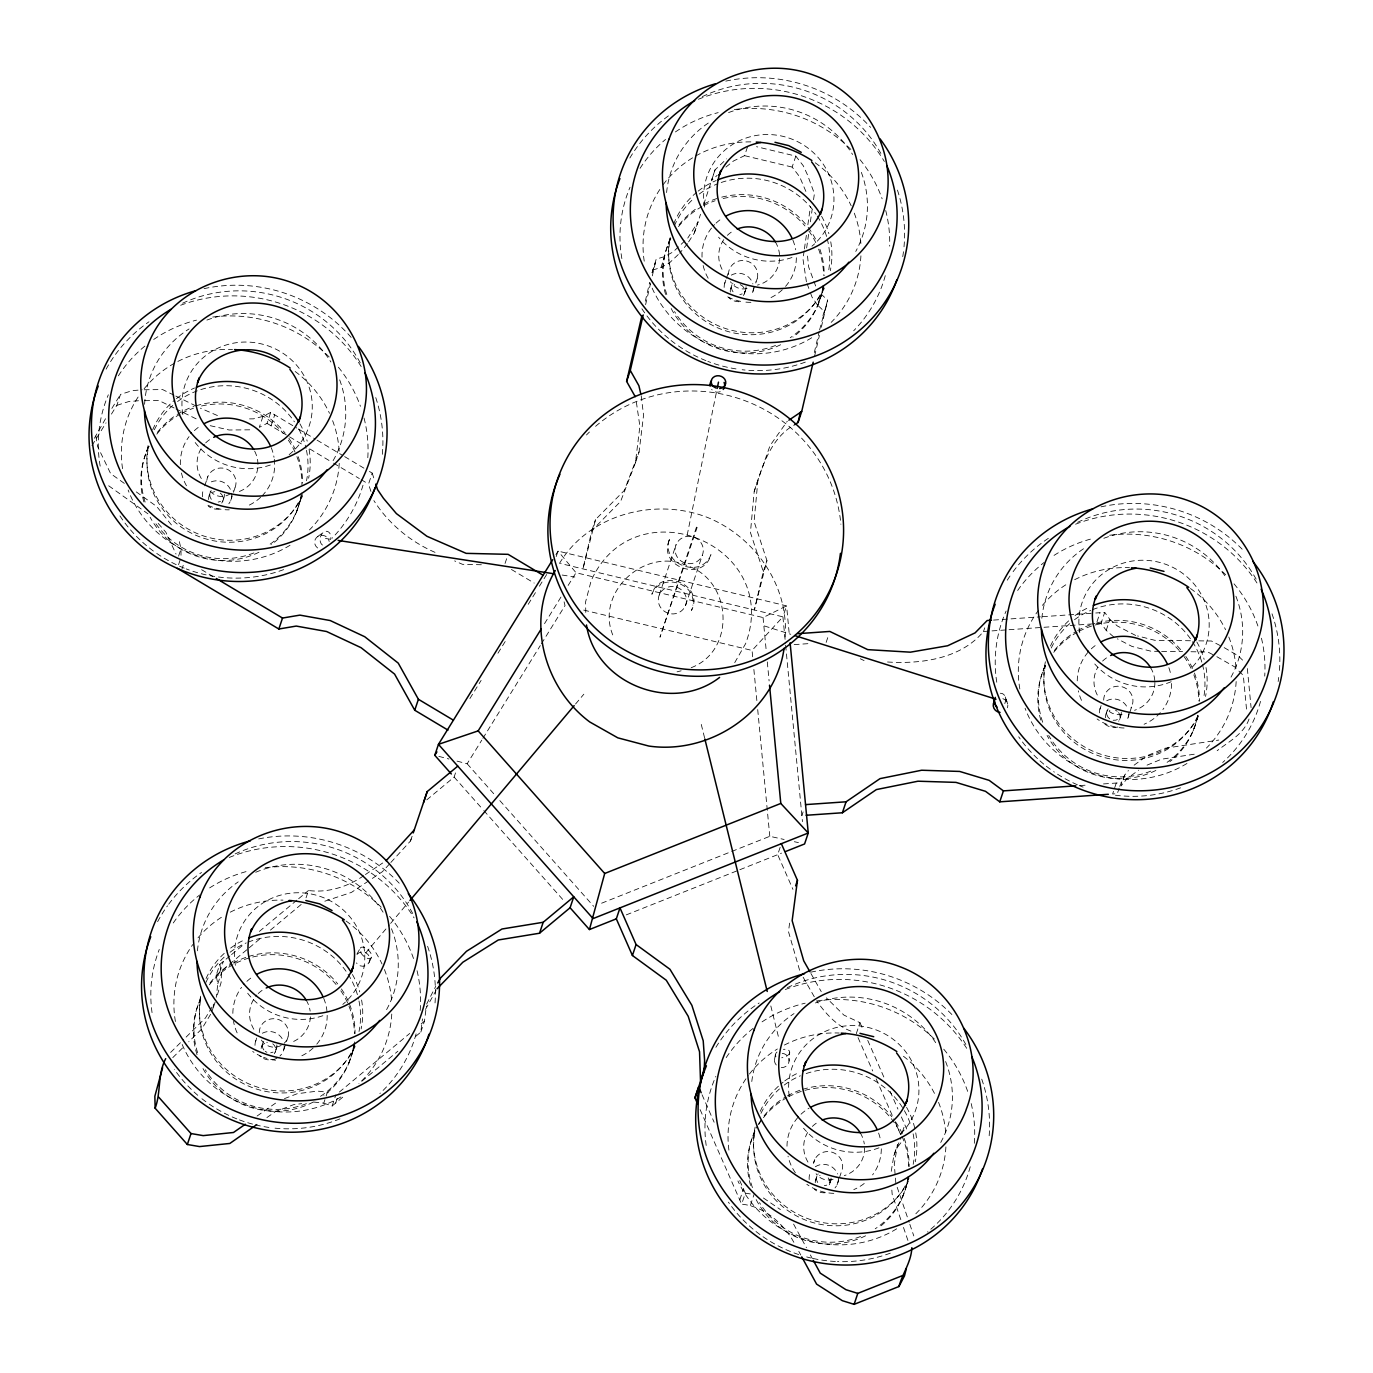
<?xml version="1.0" encoding="UTF-8"?>
<svg xmlns="http://www.w3.org/2000/svg" width="1373" height="1373" viewBox="0 0 1373 1373"><rect width="100%" height="100%" fill="white"/><g stroke="black" fill="none" stroke-linecap="round" stroke-linejoin="round"><path stroke-width="0.75" stroke-dasharray="5 3.75" d="M181.013 555.241L181.013 548.822L178.833 539.314M229.909 955.951L219.817 964.361L216.145 975.328L217.792 983.772L216.282 997.261M219.817 964.361L221.465 972.805L221.104 982.484L216.505 997.725M781.288 1067.525A7.346 7.088 18.5 0 0 789.08 1061.037L789.698 1052.696A7.346 3.982 -15.2 0 0 783.417 1049.332M757.896 480.361L754.223 491.311L750.43 532.535L763.285 571.597L754.343 609.99L766.958 560.63L754.086 521.568L757.896 480.361L770.03 445.607L787.261 421.254M641.208 395.767L643.559 415.281L639.08 451.871L624.286 490.453L595.556 519.543L582.941 568.885L591.883 530.51L620.63 501.42L635.407 462.838L639.887 426.248L636.145 400.676M415.882 1036.22L420.807 1032.136L422.472 1018.869M420.807 1032.136L424.463 1021.169L426.385 1005.997M789.595 923.137L788.48 931.632L800.047 971.775M804.132 250.916L802.965 258.965L806.414 281.825M804.406 248.908L806.432 234.817M807.856 224.76L810.448 206.654M806.638 248.015L808.937 231.9M810.379 221.842L812.112 209.777M813.537 199.72L814.412 193.679L807.461 174.8L803.308 165.807L795.808 156.11L756.506 146.688M891.249 1171.323L893.857 1155.603L897.53 1144.653L894.269 1164.287L895.848 1183.389M774.458 1059.819L775.453 1054.413M687.169 535.127L716.775 390.533M645.293 301.219L649.601 282.701M684.835 240.841L673.182 251.86L664.601 256.631L656.225 259.085L651.523 274.48L655.178 263.53M645.602 304.652L650.39 284.091M652.312 275.853L656.225 259.085M814.309 352.586L819.097 332.026M819.578 329.966L827.627 300.172L821.208 294.165L817.553 305.132L823.972 311.139M814.618 356.019L819.406 335.458M821.329 327.237L827.627 300.172M696.471 527.112L660.001 637.158L697.141 527.369M212.266 1010.579L213.982 1004.882M688.645 241.888L694.343 232.929L700.539 214.239M703.68 204.594L715.041 169.857L726.66 158.873M94.394 438.279L106.442 417.135M111.436 414.097L116.842 405.361L120.515 394.394L132.168 390.67L142.174 389.778M146.551 451.751L148.387 446.276M178.576 556.134L181.013 548.822M204.731 485.836L207.786 476.706M178.559 564.698L180.395 559.206M181.991 568.937L183.227 565.281M209.091 495.91L210.309 492.255M222.683 501.454L223.902 497.798M230.715 500.579L234.989 487.793M270.687 412.432L262.964 416.397L259.308 427.346L267.031 423.399L270.687 412.432L296.808 428.05M271.082 425.819L274.737 414.852M296.208 512.73L301.099 498.107M370.916 491.414L368.53 484.068L372.203 473.101L368.513 470.905M199.085 1002.462L200.921 996.987M219.68 972.376L223.353 961.409M217.792 983.772L221.465 972.805M213.519 1007.01L215.355 1001.535L213.175 1005.173M255.498 1041.695L256.717 1038.039M306.042 897.805L308.496 890.493C327.907 893.102 347.832 886.735 363.725 875.699M261.608 1046.621L262.827 1042.965M275.201 1052.164L276.436 1048.509M283.748 1049.761L288.038 1036.975M390.859 862.467L410.493 841.014L412.329 835.539M313.816 1102.056L323.753 1103.154L327.426 1092.204L330.773 1093.337M505.041 563.462L506.877 557.987M323.753 1103.154L332.129 1106.003L335.801 1095.036M348.742 1063.44L354.234 1046.998M335.664 1103.051L338.719 1093.921M426.763 799.875L454.12 777.084L455.939 771.609M556.202 556.563L558.039 551.088L786.592 605.871L789.286 634.257M668.239 244.24L670.075 238.765M652.553 270.035L660.945 267.581L664.601 256.631M591.883 530.51L595.556 519.543M715.041 169.857L711.368 180.824L717.187 175.315M694.343 232.929L698.016 221.963L687.753 238.095M635.407 462.838L639.08 451.871M725.905 167.077L733.594 160.933L744.578 155.664L747.633 146.533M724.601 283.73L725.819 280.075M726.42 278.256L728.874 270.944M730.762 288.399L731.981 284.743M744.372 293.942L745.59 290.287M805.882 191.413L799.635 176.757L792.152 167.077L795.808 156.11M752.988 291.299L757.261 278.513M659.28 594.887L676.082 544.652M685.505 605.562A14.159 13.661 18.5 0 0 670.35 586.614A14.159 13.661 18.5 0 0 661.323 608.496A14.159 13.661 18.5 0 0 685.505 605.562L702.307 555.327A14.159 13.661 18.5 0 0 687.152 536.38A14.159 13.661 18.5 0 0 678.125 558.262A14.159 13.661 18.5 0 0 702.307 555.327M817.896 305.218L822.787 290.613M822.925 315.584L826.597 304.617M763.285 571.597L766.958 560.63M826.151 642.41L828.588 635.098M780.139 847.347L777.684 854.658L792.942 889.378M801.866 815.562L803.102 811.924M753.228 1135.299L755.047 1129.825M739.772 1199.933L743.445 1188.967M793.869 1242.308C783.245 1223.292 764.075 1206.249 741.643 1204.172L745.316 1193.206L739.137 1179.15M750.379 1205.443L754.052 1194.476M887.524 661.992C921.026 664.189 960.791 658.886 983.514 631.494L984.733 627.839M856.306 1033.663L859.979 1022.696L843.897 1015.093L826.374 997.862M813.537 1163.171L814.773 1159.516M815.339 1180.797L817.158 1175.391M830.974 1179.991L829.172 1185.414A7.346 7.088 18.5 0 0 827.284 1176.901M837.049 1184.848L838.886 1179.356M839.504 1177.536L841.323 1172.061A14.691 14.176 18.5 0 0 832.416 1152.307A14.691 14.176 18.5 0 0 813.623 1163.051M1043.48 669.955L1045.316 664.481M902.37 1132.09L904.824 1124.779M893.857 1155.603L900.877 1137.651M902.868 1196.278L907.759 1181.655M1096.976 621.832L1100.03 612.701M1113.709 636.935L1106.209 630.379L1101.043 623.325L1104.716 612.375L1095.757 612.993M1106.209 630.379L1109.882 619.412L1104.716 612.375M1099.893 709.223L1101.129 705.585M1106.02 714.114L1107.239 710.459M1119.613 719.658L1120.831 716.002M1128.177 717.238L1129.395 713.582M1130.013 711.746L1132.45 704.452M1116.266 783.039L1112.611 794.006L1117.296 793.68L1119.132 788.205M1119.733 786.369L1124.727 775.059L1128.417 770.545M1124.727 775.059L1121.055 786.008L1127.199 778.508L1138.577 770.184M1193.137 730.934L1198.028 716.311M1249.035 719.023C1243.938 733.886 1228.818 741.626 1217.165 750.705M410.493 841.014L412.552 834.938M754.223 491.311C762.187 466.803 770.493 437.901 794.813 424.652M692.061 608.874L691.477 610.401C704.881 584.709 659.967 566.689 651.883 594.269C660.207 572.352 696.386 582.118 692.85 605.184M426.625 1004.109L435.739 986.312M425.458 1009.464L436.03 990.517M369.097 962.404L371.551 957.153M356.98 954.012L360.001 948.571M559.463 563.411C588.983 513.897 656.277 496.751 708.554 517.878C755.407 537.512 789.475 586.511 785.047 638.033M734.727 662.627L745.608 643.68C782.713 544.326 634.395 484.566 591.145 580.745L585.602 601.855L585.756 612.392M212.077 1006.993L205.504 1017.908L185.166 1038.039M210.601 1014.304L201.848 1028.858L188.753 1041.798M111.865 408.399L120.515 394.394M91.957 445.59L106.03 422.85M555.911 554.538L558.039 551.088L576.025 572.73L763.062 617.558L786.592 605.871L782.919 616.837L785.442 643.199M469.909 698.531L481.116 680.424M497.936 653.239L506.912 638.737M528.21 604.326L536.054 591.643M539.417 586.202L546.9 574.12M544.532 623.634L561.403 596.363M568.147 585.447L576.025 572.73M457.037 761.123L467.163 763.766L481.786 740.133M482.901 738.314L540.276 645.602M541.408 643.783L565.024 605.596L564.011 601.46M687.495 243.673L679.721 253.181M897.822 1146.781L903.005 1139.985M365.784 952.862L389.246 925.024M390.618 923.394L408.553 902.112M575.544 704.023L583.834 694.206M389.451 864.012L382.432 871.666L370.384 879.733M752.661 656.775L752.061 650.442L782.919 616.837L560.493 563.514M170.63 1052.422L183.707 1039.481M172.775 1057.622L182.952 1047.565M678.262 254.554L669.526 262.827L660.945 267.581M231.539 954.595L244.634 943.68M259.377 931.409L297.031 900.036M298.662 898.68L308.496 890.493M216.145 975.328L227.867 965.545M229.514 964.189L247.518 949.189M249.165 947.816L262.26 936.918M270.447 930.087L301.545 904.172M339.337 1092.084L409.738 1033.44M421.185 1023.898L424.463 1021.169M332.129 1106.003L343.851 1096.238M361.854 1081.22L397.878 1051.22M1134.115 765.173L1147.107 755.665L1165.093 748.251L1218.761 740.064M317.438 536.689L323.067 532.587M257.094 1116.009L277.329 1101.901M266.911 1117.553L275.338 1111.684L293.53 1104.699L301.648 1103.635M365.441 874.532L382.655 863.016M368.668 880.882L351.437 892.416L322.552 901.958M691.203 667.69C736.014 650.665 732.272 581.139 687.873 565.933C644.641 545.459 592.741 594.011 614.143 638.067M1147.039 765.139L1161.438 759.218L1194.459 754.172M601.614 903.211L769.79 836.311L784.12 839.469M626.277 914.881L737.833 870.516M739.841 869.71L781.529 853.131M284.468 1098.623L297.186 1093.732L317.489 1091.089L327.426 1092.204M116.842 405.361L128.496 401.637L138.501 400.744M262.964 416.397L253.37 418.851L247.209 418.902M677.043 671.843L681.145 670.813M993.571 620.081L1040.408 616.837M1042.536 616.683L1093.629 613.147M794.16 644.624L809.092 643.594M983.514 631.494L989.899 631.048M992.027 630.894L1006.924 629.864M1009.069 629.709L1101.043 623.325M1080.07 785.562L1088.583 784.961M1103.497 783.932L1120.969 782.713M144.216 389.76L162.649 389.589L173.959 395.149M144.646 400.676L158.976 400.538L174.079 407.97M249.714 429.818L229.171 430.006L209.915 425.613M1190.442 640.745L1154.796 640.299L1137.565 635.939M1198.835 640.848L1211.415 641.002L1222.348 646.683M1159.516 651.368L1151.14 651.248L1131.987 646.426L1117.365 638.84M1161.627 651.386L1182.582 651.643M1190.975 651.746L1207.742 651.969L1215.036 655.745M481.357 564.749L462.495 564.32L454.635 560.905M745.316 1193.206L750.55 1193.961M325.487 538.473L329.709 539.126M562.175 575.047L574.858 577.003M794.349 841.718L798.434 842.61M217.432 415.538L200.372 408.159M744.578 155.664L792.152 167.077M583.731 610.093L752.061 650.442M438.828 756.369L448.954 759.012M764.332 625.934L790.762 634.292M435.018 552.358C410.304 541.649 388.336 523.491 373.885 500.596M850.951 1031.123C836.26 1025.734 825.379 1013.154 816.54 1000.78M860.287 658.765L864.08 660.585M175.847 396.076L196.596 406.305M175.95 408.897L196.717 419.125M1135.643 635.459L1117.365 625.968L1109.882 619.412M1224.167 647.627L1238.206 655.813L1242.582 660.121M1216.856 656.706L1234.533 666.78L1237.451 669.646M298.645 429.148L315.189 439.034M317.043 440.132L342.787 455.51M344.623 456.608L366.677 469.806M267.031 423.399L302.335 444.492M309.697 448.885L331.751 462.083M333.588 463.182L359.331 478.559M361.185 479.658L368.53 484.068M511.425 569.469L534.183 583.062M201.608 569.692L212.626 576.282M763.422 1197.994L780.396 1209.579M124.308 483.365L110.647 473.616L97.603 446.5L95.629 434.623M136.253 491.894L156.745 506.517L171.419 524.915M108.69 485.785L147.958 513.828M1238.909 671.088L1243.303 675.396L1246.821 712.398M467.163 763.766L494.177 794.212M499.858 800.613L593.702 906.352M454.12 777.084L482.404 808.954M483.811 810.551L564.44 901.392M158.204 523.405L165.893 532.278L176.036 554.074M817.553 305.132L811.975 296.98L809.898 291.299M810.928 973.508L821.243 991.632M803.136 977.216L815.511 998.96M793.577 1224.081L806.432 1247.697M810.379 1254.973L812.353 1258.612M798.811 1251.387L800.785 1255.025M859.979 1022.696L863.428 1030.557M867.736 1040.374L884.984 1079.624M890.15 1091.398L897.925 1109.075M901.375 1116.918L906.678 1129.018M858.039 1037.593L872.696 1070.957M876.146 1078.818L894.252 1120.025M895.11 1121.998L901.151 1135.746M702.049 1094.744L714.132 1122.222M700.11 1109.624L741.643 1204.172M815.648 286.013L808.697 267.083L807.324 254.365M807.118 283.713L809.195 289.394M1007.713 704.092L1005.053 696.368L1007.095 702.324M897.187 1187.285L909.149 1222.313M909.818 1224.27L913.8 1235.94M900.825 1219.653L892.175 1194.356L891.832 1190.099M903.485 1227.445L908.137 1241.055M372.203 473.101L374.572 480.447M701.277 724.446L704.847 738.931M770.819 1005.946L778.989 1039.069M1247.353 668.548L1251.078 707.61M785.631 645.224L802.45 821.655M763.062 617.558L766.288 651.351M767.301 661.923L769.103 680.922M753.88 669.458L756.901 701.14M757.707 709.584L769.79 836.311M789.2 1096.1A65.389 63.107 18.5 0 1 875.476 1029.664A65.389 63.107 18.5 0 1 898.491 1135.9M878.96 1147.845A65.389 63.107 18.5 0 1 803.565 1128.246M945.619 1061.552A101.001 97.466 18.5 0 1 939.664 1144.378M751.786 1081.529A101.001 97.466 18.5 0 1 794.023 1013.583M815.425 1002.942A101.001 97.466 18.5 0 1 937.553 1045.557M787.313 987.685A133.868 129.182 18.5 0 1 966.352 1045.402M810.739 972.187A148.335 143.152 18.5 0 1 954.132 1016.878M715.899 1047.307A147.46 142.294 18.5 0 1 759.149 1002.976M785.322 989.538A147.46 142.294 18.5 0 1 968.222 1050.723M981.746 1079.144A147.46 142.294 18.5 0 1 988.92 1138.698M970.248 1166.724A135.361 130.624 18.5 0 1 927.496 1232.01M890.305 1253.171A135.361 130.624 18.5 0 1 837.479 1261.581M835.402 1261.478A135.361 130.624 18.5 0 1 812.799 1258.423M810.756 1257.96A135.361 130.624 18.5 0 1 806.689 1256.93M798.674 1254.544A135.361 130.624 18.5 0 1 728.428 1202.164M706.185 1145.46A135.361 130.624 18.5 0 1 715.848 1076.381M726.197 1057.588A135.361 130.624 18.5 0 1 753.846 1027.793M762.066 1021.855A135.361 130.624 18.5 0 1 805.179 1003.182M817.33 1000.866A135.361 130.624 18.5 0 1 935.391 1040.065M943.749 1049.178A135.361 130.624 18.5 0 1 967.793 1091.792M971.192 1103.566A135.361 130.624 18.5 0 1 974.109 1145.7M945.911 1146.901A109.394 105.567 18.5 0 1 914.624 1214.951M896.706 1228.801A109.394 105.567 18.5 0 1 737.919 1180.952M728.909 1150.128A109.394 105.567 18.5 0 1 748.182 1075.694M749.452 1074.012A109.394 105.567 18.5 0 1 777.375 1048.989M784.395 1045.042A109.394 105.567 18.5 0 1 839.178 1033.028M903.451 1056.266A109.394 105.567 18.5 0 1 935.305 1095.053M938.548 1102.347A109.394 105.567 18.5 0 1 945.946 1136.209M908.377 1181.243A81.968 79.102 18.5 0 1 808.748 1218.984A81.968 79.102 18.5 0 1 755.116 1127.096M760.213 1111.375A81.968 79.102 18.5 0 1 783.125 1082.199M784.772 1080.929A81.968 79.102 18.5 0 1 799.258 1072.399M906.575 1107.325A81.968 79.102 18.5 0 1 914.916 1128.795M915.74 1132.862A81.968 79.102 18.5 0 1 915.276 1161.781M881.329 1148.823A47.334 45.687 18.5 0 1 872.61 1174.876M864.235 1183.475A47.334 45.687 18.5 0 1 853.8 1189.602M833.823 1193.36A47.334 45.687 18.5 0 1 806.843 1184.315M795.345 1172.748A47.334 45.687 18.5 0 1 788.033 1156.169M786.986 1146.215A47.334 45.687 18.5 0 1 799.601 1115.597M801.043 1114.19A47.334 45.687 18.5 0 1 809.092 1108.165M878.6 1133.051A47.334 45.687 18.5 0 1 880.677 1140.843M1197.599 716.38A80.818 77.986 18.5 0 1 1099.636 756.111A80.818 77.986 18.5 0 1 1045.419 665.356M1051.255 647.987A80.818 77.986 18.5 0 1 1069.721 623.617M1074.51 619.721A80.818 77.986 18.5 0 1 1090.66 610.436M1092.565 609.646A80.818 77.986 18.5 0 1 1191.335 640.024M1192.485 641.757A80.818 77.986 18.5 0 1 1201.907 662.472M1202.456 664.481A80.818 77.986 18.5 0 1 1203.435 698.994M1197.702 715.247A80.818 77.986 18.5 0 1 1169.865 761.655M1155.86 770.459A80.818 77.986 18.5 0 1 1047.067 735.447M1040.82 720.139A80.818 77.986 18.5 0 1 1045.145 666.248M1053.743 652.329A80.818 77.986 18.5 0 1 1077.067 632.369M1078.903 631.374A80.818 77.986 18.5 0 1 1181.518 653.256M1184.024 656.569A80.818 77.986 18.5 0 1 1192.279 671.019M1193.841 674.847A80.818 77.986 18.5 0 1 1198.835 701.019M1197.925 715.436A80.818 77.986 18.5 0 1 1165.488 763.439M1150.78 771.145A80.818 77.986 18.5 0 1 1048.697 735.447M1042.708 722.267A80.818 77.986 18.5 0 1 1044.098 668.136M1054.361 650.51A80.818 77.986 18.5 0 1 1075.883 631.58M1077.685 630.55A80.818 77.986 18.5 0 1 1094.967 623.411M1096.993 622.861A80.818 77.986 18.5 0 1 1182.119 651.42M1185.826 656.448A80.818 77.986 18.5 0 1 1192.88 669.2M1194.441 673.01A80.818 77.986 18.5 0 1 1199.453 701.26M1122.084 714.269A14.691 14.176 18.5 0 1 1107.942 710.27M1103.669 700.11A14.691 14.176 18.5 0 1 1122.136 686.792A14.691 14.176 18.5 0 1 1130.974 707.85M1154.882 682.45A30.566 29.485 18.5 0 1 1134.561 710.287M1097.284 695.03A30.566 29.485 18.5 0 1 1097.868 667.141M1102.622 661.065A30.566 29.485 18.5 0 1 1108.869 656.414M1150.608 667.621A30.566 29.485 18.5 0 1 1154.796 680.527M908.034 1176.575A80.818 77.986 18.5 0 1 879.595 1226.999M865.591 1235.803A80.818 77.986 18.5 0 1 755.837 1198.938M750.568 1185.483A80.818 77.986 18.5 0 1 754.875 1131.592M758.806 1124.384A80.818 77.986 18.5 0 1 762.255 1119.304M763.474 1117.673A80.818 77.986 18.5 0 1 786.798 1097.714M788.634 1096.718A80.818 77.986 18.5 0 1 901.151 1134.493M902.01 1136.363A80.818 77.986 18.5 0 1 908.566 1166.364M908.377 1176.764A80.818 77.986 18.5 0 1 875.219 1228.784M860.528 1236.489A80.818 77.986 18.5 0 1 759.492 1202.594M752.438 1187.611A80.818 77.986 18.5 0 1 757.347 1126.117M758.359 1124.333A80.818 77.986 18.5 0 1 761.672 1119.132M764.092 1115.854A80.818 77.986 18.5 0 1 785.613 1096.924M787.416 1095.894A80.818 77.986 18.5 0 1 800.682 1089.99M802.673 1089.355A80.818 77.986 18.5 0 1 891.849 1116.764M895.556 1121.792A80.818 77.986 18.5 0 1 902.627 1134.544M904.172 1138.354A80.818 77.986 18.5 0 1 909.183 1166.604M908.995 1178.017A80.818 77.986 18.5 0 1 811.374 1222.107A80.818 77.986 18.5 0 1 755.15 1130.7M760.985 1113.331A80.818 77.986 18.5 0 1 779.452 1088.961M784.24 1085.065A80.818 77.986 18.5 0 1 800.39 1075.78M806.191 1073.549A80.818 77.986 18.5 0 1 903.331 1108.886M904.395 1110.688A80.818 77.986 18.5 0 1 911.037 1125.843M913.131 1133.841A80.818 77.986 18.5 0 1 913.165 1164.338M864.612 1147.794A30.566 29.485 18.5 0 1 844.292 1175.631M807.976 1162.09A30.566 29.485 18.5 0 1 807.599 1132.485M812.37 1126.409A30.566 29.485 18.5 0 1 818.617 1121.758M860.339 1132.965A30.566 29.485 18.5 0 1 864.304 1143.932M833.085 1179.253A14.691 14.176 18.5 0 1 816.077 1173.726M353.891 1043.737A80.818 77.986 18.5 0 1 323.822 1095.397M313.319 1102.021A80.818 77.986 18.5 0 1 202.672 1067.954M197.025 1054.636A80.818 77.986 18.5 0 1 200.733 998.755M209.331 984.836A80.818 77.986 18.5 0 1 337.106 985.763M340.813 990.791A80.818 77.986 18.5 0 1 354.423 1033.526M354.852 1045.162A80.818 77.986 18.5 0 1 257.232 1089.27A80.818 77.986 18.5 0 1 201.007 997.862M205.984 982.33A80.818 77.986 18.5 0 1 225.309 956.106M230.098 952.227A80.818 77.986 18.5 0 1 246.248 942.925M248.153 942.153A80.818 77.986 18.5 0 1 346.923 972.513M348.073 974.264A80.818 77.986 18.5 0 1 358.559 998.995M358.988 1001.003A80.818 77.986 18.5 0 1 359.022 1031.501M354.509 1041.901A80.818 77.986 18.5 0 1 319.343 1097.061M306.385 1103.652A80.818 77.986 18.5 0 1 205.349 1069.756M197.643 1052.799A80.818 77.986 18.5 0 1 199.686 1000.625M209.949 983.017A80.818 77.986 18.5 0 1 231.471 964.086M233.273 963.039A80.818 77.986 18.5 0 1 246.556 957.153M248.547 956.5A80.818 77.986 18.5 0 1 337.707 983.926M341.431 988.955A80.818 77.986 18.5 0 1 355.041 1033.749M310.435 1016.878A30.566 29.485 18.5 0 1 290.149 1042.793M253.833 1029.252A30.566 29.485 18.5 0 1 256.888 994.962M258.227 993.554A30.566 29.485 18.5 0 1 264.474 988.92M306.196 1000.11A30.566 29.485 18.5 0 1 310.161 1011.077M302.317 494.469A80.818 77.986 18.5 0 1 204.714 538.559A80.818 77.986 18.5 0 1 148.49 447.152M154.325 429.783A80.818 77.986 18.5 0 1 172.792 405.413M177.58 401.534A80.818 77.986 18.5 0 1 294.406 421.82M298.748 428.977A80.818 77.986 18.5 0 1 306.025 448.284M306.471 450.31A80.818 77.986 18.5 0 1 306.505 480.79M300.996 497.232A80.818 77.986 18.5 0 1 268.559 545.235M253.851 552.941A80.818 77.986 18.5 0 1 155.098 522.581M145.109 502.106A80.818 77.986 18.5 0 1 148.816 446.225M157.432 432.306A80.818 77.986 18.5 0 1 175.435 415.59M177.168 414.474A80.818 77.986 18.5 0 1 194.022 406.442M196.013 405.807A80.818 77.986 18.5 0 1 285.189 433.216M288.896 438.244A80.818 77.986 18.5 0 1 295.109 449.125M298.216 456.763A80.818 77.986 18.5 0 1 302.523 483.056M301.373 493.027A80.818 77.986 18.5 0 1 271.305 544.686M258.931 552.255A80.818 77.986 18.5 0 1 150.138 517.243M143.89 501.934A80.818 77.986 18.5 0 1 149.108 446.208M156.814 434.143A80.818 77.986 18.5 0 1 180.138 414.165M181.974 413.17A80.818 77.986 18.5 0 1 193.421 408.279M201.505 405.996A80.818 77.986 18.5 0 1 283.267 433.439M288.296 440.081A80.818 77.986 18.5 0 1 295.349 452.815M296.911 456.643A80.818 77.986 18.5 0 1 301.906 484.875M206.842 480.275A14.691 14.176 18.5 0 1 226.802 469.137A14.691 14.176 18.5 0 1 233.118 490.985M230.458 493.594A14.691 14.176 18.5 0 1 209.897 490.83M254.64 451.116A30.566 29.485 18.5 0 1 237.632 492.083M201.316 478.542A30.566 29.485 18.5 0 1 204.371 444.251M205.71 442.861A30.566 29.485 18.5 0 1 211.94 438.21M779.589 258.656A30.566 29.485 18.5 0 1 757.415 285.121M722.044 269.314A30.566 29.485 18.5 0 1 726.042 236.74M727.381 235.349A30.566 29.485 18.5 0 1 733.628 230.698M775.367 241.905A30.566 29.485 18.5 0 1 779.538 254.812M824.006 286.957A80.818 77.986 18.5 0 1 725.373 330.721A80.818 77.986 18.5 0 1 670.608 237.649M674.349 225.979A80.818 77.986 18.5 0 1 694.463 197.901M699.269 194.022A80.818 77.986 18.5 0 1 717.324 183.931M721.203 182.489A80.818 77.986 18.5 0 1 816.077 214.308M817.244 216.042A80.818 77.986 18.5 0 1 826.666 236.757M827.215 238.765A80.818 77.986 18.5 0 1 828.176 273.278M823.388 285.704A80.818 77.986 18.5 0 1 790.247 337.724M775.539 345.447A80.818 77.986 18.5 0 1 674.503 311.534M666.797 294.594A80.818 77.986 18.5 0 1 670.505 238.713M679.103 224.794A80.818 77.986 18.5 0 1 697.124 208.078M704.263 203.839A80.818 77.986 18.5 0 1 719.709 197.695M721.752 197.146A80.818 77.986 18.5 0 1 806.878 225.721M808.148 227.352A80.818 77.986 18.5 0 1 816.781 241.614M819.904 249.251A80.818 77.986 18.5 0 1 824.212 275.544M823.045 285.515A80.818 77.986 18.5 0 1 792.993 337.174M780.619 344.743A80.818 77.986 18.5 0 1 669.955 306.025M665.579 294.423A80.818 77.986 18.5 0 1 670.796 238.696M678.502 226.631A80.818 77.986 18.5 0 1 701.826 206.654M703.663 205.658A80.818 77.986 18.5 0 1 715.093 200.767M723.176 198.484A80.818 77.986 18.5 0 1 804.938 225.927M808.783 230.853A80.818 77.986 18.5 0 1 816.18 243.433M818.583 249.131A80.818 77.986 18.5 0 1 823.594 275.304M747.049 288.502A14.691 14.176 18.5 0 1 730.487 281.757M728.428 274.617A14.691 14.176 18.5 0 1 746.655 261.007A14.691 14.176 18.5 0 1 755.854 281.928M1002.891 698.651A7.346 7.088 18.5 0 1 1007.473 707.764M720.259 391.683A7.346 7.088 18.5 0 1 711.609 389.383M782.232 1053.331A7.346 7.088 18.5 0 1 789.08 1061.037M776.277 1065.002A7.346 7.088 18.5 0 1 775.676 1056.352M317.592 547.981A7.346 7.088 18.5 0 1 318.227 536.174A7.346 7.088 18.5 0 1 329.211 541.477M1077.582 522.341A133.868 129.182 18.5 0 1 1256.621 580.058M1171.598 683.479A47.334 45.687 18.5 0 1 1162.88 709.532M1160.357 712.621A47.334 45.687 18.5 0 1 1144.069 724.258M1124.092 728.016A47.334 45.687 18.5 0 1 1097.096 718.971M1081.529 700.367A47.334 45.687 18.5 0 1 1078.303 690.825M1077.256 680.871A47.334 45.687 18.5 0 1 1089.87 650.253M1091.312 648.845A47.334 45.687 18.5 0 1 1097.628 643.903M1168.869 667.707A47.334 45.687 18.5 0 1 1170.946 675.499M1198.629 715.899A81.968 79.102 18.5 0 1 1099.018 753.64A81.968 79.102 18.5 0 1 1045.385 661.752M1050.482 646.031A81.968 79.102 18.5 0 1 1071.764 618.159M1075.042 615.585A81.968 79.102 18.5 0 1 1089.527 607.055M1196.844 641.98A81.968 79.102 18.5 0 1 1204.138 659.383M1206.009 667.518A81.968 79.102 18.5 0 1 1205.545 696.437M1079.779 632.799A65.389 63.107 18.5 0 1 1163.72 563.616A65.389 63.107 18.5 0 1 1190.288 669.132M1171.169 681.712A65.389 63.107 18.5 0 1 1093.835 662.902M1007.267 580.195A147.46 142.294 18.5 0 1 1011.884 573.348M1013.102 571.683A147.46 142.294 18.5 0 1 1051.186 536.5M1075.591 524.194A147.46 142.294 18.5 0 1 1258.492 585.379M1272.016 613.8A147.46 142.294 18.5 0 1 1279.19 673.354M1278.726 677.438A147.46 142.294 18.5 0 1 1278.143 681.523M1236.163 681.557A109.394 105.567 18.5 0 1 1206.421 748.096M1186.976 763.457A109.394 105.567 18.5 0 1 1025.082 708.245M1019.83 688.989A109.394 105.567 18.5 0 1 1038.434 610.35M1042.399 605.356A109.394 105.567 18.5 0 1 1067.645 583.645M1074.664 579.698A109.394 105.567 18.5 0 1 1129.447 567.684M1190.46 588.502A109.394 105.567 18.5 0 1 1225.574 629.709M1228.801 637.003A109.394 105.567 18.5 0 1 1236.215 670.865M1260.517 701.38A135.361 130.624 18.5 0 1 1222.674 762.478M1180.574 787.827A135.361 130.624 18.5 0 1 1113.314 794.933M1083.091 787.107A135.361 130.624 18.5 0 1 1079.247 785.579M1077.342 784.755A135.361 130.624 18.5 0 1 1053.657 771.626M1050.311 769.24A135.361 130.624 18.5 0 1 1045.385 765.465M1043.772 764.143A135.361 130.624 18.5 0 1 1039.052 760.041M1037.525 758.634A135.361 130.624 18.5 0 1 1018.697 736.82M996.764 682.227A135.361 130.624 18.5 0 1 1006.117 611.036M1017.668 590.476A135.361 130.624 18.5 0 1 1044.115 562.449M1054.035 555.396A135.361 130.624 18.5 0 1 1093.423 538.336M1109.624 535.247A135.361 130.624 18.5 0 1 1225.66 574.721M1234.018 583.834A135.361 130.624 18.5 0 1 1258.063 626.448M1261.461 638.222A135.361 130.624 18.5 0 1 1264.722 676.117M1101.009 506.843A148.335 143.152 18.5 0 1 1244.401 551.534M1235.889 596.208A101.001 97.466 18.5 0 1 1229.933 679.034M1041.832 618.279A101.001 97.466 18.5 0 1 1084.292 548.239M1103.823 538.285A101.001 97.466 18.5 0 1 1226.741 578.514M704.538 207.083A65.389 63.107 18.5 0 1 790.505 138.604A65.389 63.107 18.5 0 1 811.941 246.213M791.998 257.506A65.389 63.107 18.5 0 1 718.577 237.186M702.341 96.625A133.868 129.182 18.5 0 1 882.324 156.127M861.352 172.363A101.001 97.466 18.5 0 1 855.739 251.448M666.591 192.563A101.001 97.466 18.5 0 1 710.733 121.442M728.565 112.569A101.001 97.466 18.5 0 1 852.582 154.497M824.315 288.313A81.968 79.102 18.5 0 1 725.819 328.628A81.968 79.102 18.5 0 1 669.732 238.078M673.645 224.125A81.968 79.102 18.5 0 1 696.523 192.443M698.136 191.139A81.968 79.102 18.5 0 1 716.191 180.498M821.586 216.265A81.968 79.102 18.5 0 1 828.897 233.667M830.751 241.802A81.968 79.102 18.5 0 1 830.287 270.721M860.922 255.841A109.394 105.567 18.5 0 1 831.18 322.38M811.735 337.741A109.394 105.567 18.5 0 1 649.841 282.529M644.229 261.179A109.394 105.567 18.5 0 1 660.739 188.084M663.193 184.634A109.394 105.567 18.5 0 1 754.206 141.968M815.202 162.803A109.394 105.567 18.5 0 1 851.174 205.796M854.281 213.158A109.394 105.567 18.5 0 1 861.043 247.294M629.847 158.032A147.46 142.294 18.5 0 1 670.676 114.268M698.394 99.268A147.46 142.294 18.5 0 1 884.349 161.482M897.444 190.092A147.46 142.294 18.5 0 1 903.932 247.638M903.468 251.722A147.46 142.294 18.5 0 1 902.559 257.867M796.357 257.764A47.334 45.687 18.5 0 1 783.743 288.381M782.301 289.789A47.334 45.687 18.5 0 1 768.829 298.559M750.911 302.317A47.334 45.687 18.5 0 1 744.75 302.009M740.682 301.373A47.334 45.687 18.5 0 1 727.106 296.517M708.159 278.256A47.334 45.687 18.5 0 1 702.667 263.153M702.032 257.163A47.334 45.687 18.5 0 1 714.612 224.537M716.054 223.13A47.334 45.687 18.5 0 1 722.387 218.187M792.873 240.103A47.334 45.687 18.5 0 1 795.688 249.783M725.768 81.127A148.335 143.152 18.5 0 1 870.619 127.397M885.276 275.664A135.361 130.624 18.5 0 1 853.663 330.79M805.316 362.112A135.361 130.624 18.5 0 1 742.175 369.749M736.014 368.908A135.361 130.624 18.5 0 1 707.85 361.391M705.928 360.636A135.361 130.624 18.5 0 1 678.416 345.91M675.053 343.525A135.361 130.624 18.5 0 1 670.127 339.749M668.531 338.427A135.361 130.624 18.5 0 1 641.157 307.672M621.866 258.622A135.361 130.624 18.5 0 1 630.018 187.277M640.041 168.33A135.361 130.624 18.5 0 1 665.527 139.445M675.396 131.945A135.361 130.624 18.5 0 1 718.182 112.62M734.366 109.531A135.361 130.624 18.5 0 1 851.878 150.481M860.064 159.697A135.361 130.624 18.5 0 1 882.135 198.793M885.722 210.532A135.361 130.624 18.5 0 1 889.67 246.127M363.004 485.235A135.361 130.624 18.5 0 1 331.991 538.302M283.645 569.623A135.361 130.624 18.5 0 1 186.162 568.903M184.239 568.147A135.361 130.624 18.5 0 1 156.728 553.422M153.381 551.036A135.361 130.624 18.5 0 1 119.468 515.184M100.178 466.134A135.361 130.624 18.5 0 1 108.33 394.789M118.353 375.842A135.361 130.624 18.5 0 1 147.186 344.245M153.707 339.457A135.361 130.624 18.5 0 1 196.493 320.132M212.695 317.043A135.361 130.624 18.5 0 1 330.189 357.993M338.393 367.209A135.361 130.624 18.5 0 1 360.447 406.305M364.051 418.044A135.361 130.624 18.5 0 1 367.638 460.024M182.849 414.595A65.389 63.107 18.5 0 1 269.812 346.494A65.389 63.107 18.5 0 1 288.656 455.029M270.327 465.018A65.389 63.107 18.5 0 1 194.297 441.368M182.592 303.21A133.868 129.182 18.5 0 1 360.653 363.639M339.68 379.875A101.001 97.466 18.5 0 1 333.004 460.83M144.594 404.297A101.001 97.466 18.5 0 1 189.045 328.954M206.894 320.081A101.001 97.466 18.5 0 1 330.893 362.009M106.099 369.165A147.46 142.294 18.5 0 1 148.988 321.78M180.635 305.252A147.46 142.294 18.5 0 1 362.661 368.994M375.756 397.604A147.46 142.294 18.5 0 1 382.26 455.149M339.234 463.353A109.394 105.567 18.5 0 1 309.491 529.892M290.046 545.253A109.394 105.567 18.5 0 1 128.152 490.041M122.557 468.691A109.394 105.567 18.5 0 1 139.068 395.596M144.114 388.799A109.394 105.567 18.5 0 1 232.518 349.48M295.161 371.499A109.394 105.567 18.5 0 1 329.503 413.307M332.609 420.67A109.394 105.567 18.5 0 1 339.354 454.806M204.079 288.639A148.335 143.152 18.5 0 1 351.745 338.084M302.644 495.825A81.968 79.102 18.5 0 1 204.131 536.139A81.968 79.102 18.5 0 1 148.061 445.59M152.729 429.732A81.968 79.102 18.5 0 1 174.834 399.955M176.448 398.651A81.968 79.102 18.5 0 1 194.52 388.01M299.915 423.776A81.968 79.102 18.5 0 1 307.209 441.179M309.079 449.314A81.968 79.102 18.5 0 1 308.616 478.233M274.308 459.269A47.334 45.687 18.5 0 1 262.054 495.893M260.613 497.301A47.334 45.687 18.5 0 1 247.14 506.071M229.24 509.829A47.334 45.687 18.5 0 1 225.103 509.709M221.036 509.246A47.334 45.687 18.5 0 1 207.272 504.972M186.471 485.767A47.334 45.687 18.5 0 1 180.979 470.664M180.361 464.675A47.334 45.687 18.5 0 1 189.045 436.631M194.382 430.641A47.334 45.687 18.5 0 1 200.698 425.699M271.202 447.615A47.334 45.687 18.5 0 1 274.016 457.295M235.384 965.305A65.389 63.107 18.5 0 1 321.333 896.826A65.389 63.107 18.5 0 1 342.787 1004.418M322.844 1015.728A65.389 63.107 18.5 0 1 246.831 992.078M235.109 853.92A133.868 129.182 18.5 0 1 413.17 914.349M391.768 1014.046A109.394 105.567 18.5 0 1 358.919 1083.572M340.847 1096.993A109.394 105.567 18.5 0 1 181.408 1042.605M175.418 1021.495A109.394 105.567 18.5 0 1 192.786 944.555M197.987 937.845A109.394 105.567 18.5 0 1 223.233 916.151M230.252 912.187A109.394 105.567 18.5 0 1 282.992 900.122M346.047 921.008A109.394 105.567 18.5 0 1 382.02 964.018M384.406 969.492A109.394 105.567 18.5 0 1 391.803 1003.354M416.105 1033.886A135.361 130.624 18.5 0 1 379.858 1093.526M339.972 1118.858A135.361 130.624 18.5 0 1 273.004 1127.954M268.919 1127.439A135.361 130.624 18.5 0 1 254.571 1124.624M252.546 1124.092A135.361 130.624 18.5 0 1 238.679 1119.613M236.757 1118.858A135.361 130.624 18.5 0 1 207.563 1102.948M205.899 1101.747A135.361 130.624 18.5 0 1 199.36 1096.649M197.781 1095.311A135.361 130.624 18.5 0 1 174.302 1069.31M152.043 1012.605A135.361 130.624 18.5 0 1 159.268 949.43M173.255 922.982A135.361 130.624 18.5 0 1 199.703 894.956M209.64 887.902A135.361 130.624 18.5 0 1 249.028 870.825M265.212 867.753A135.361 130.624 18.5 0 1 381.248 907.227M389.606 916.34A135.361 130.624 18.5 0 1 413.651 958.938M417.049 970.711A135.361 130.624 18.5 0 1 419.984 1012.845M391.477 928.714A101.001 97.466 18.5 0 1 385.521 1011.523M197.42 950.785A101.001 97.466 18.5 0 1 238.233 881.861M255.721 872.267A101.001 97.466 18.5 0 1 384.457 914.435M157.62 921.712A147.46 142.294 18.5 0 1 167.489 905.837M168.69 904.189A147.46 142.294 18.5 0 1 201.522 872.473M229.222 857.473A147.46 142.294 18.5 0 1 414.08 917.885M427.604 946.306A147.46 142.294 18.5 0 1 434.778 1005.843M258.69 838.903A148.335 143.152 18.5 0 1 400.006 884.04M355.161 1046.535A81.968 79.102 18.5 0 1 255.635 1086.506A81.968 79.102 18.5 0 1 200.973 994.258M206.07 978.537A81.968 79.102 18.5 0 1 227.352 950.648M230.63 948.091A81.968 79.102 18.5 0 1 245.115 939.561M352.432 974.487A81.968 79.102 18.5 0 1 359.726 991.89M361.597 1000.025A81.968 79.102 18.5 0 1 361.133 1028.926M323.719 998.325A47.334 45.687 18.5 0 1 314.571 1046.604M313.13 1048.011A47.334 45.687 18.5 0 1 299.657 1056.764M275.578 1060.231A47.334 45.687 18.5 0 1 263.582 1057.313M261.677 1056.541A47.334 45.687 18.5 0 1 252.701 1051.478M237.134 1032.874A47.334 45.687 18.5 0 1 233.513 1021.358M232.844 1013.377A47.334 45.687 18.5 0 1 241.562 987.324M246.9 981.352A47.334 45.687 18.5 0 1 253.216 976.392M259.257 1032.582A14.691 14.176 18.5 0 1 279.56 1019.933A14.691 14.176 18.5 0 1 284.211 1043.257M281.173 1045.454A14.691 14.176 18.5 0 1 261.196 1039.739M284.262 1046.089A14.691 14.176 18.5 0 1 279.938 1056.043M276.9 1058.24A14.691 14.176 18.5 0 1 259.24 1055.528M254.983 1045.368A14.691 14.176 18.5 0 1 256.974 1038.297M262.363 1033.234A14.691 14.176 18.5 0 1 282.34 1038.932M276.865 1044.853A7.346 7.088 18.5 0 1 270.687 1052.799M266.928 1052.284A7.346 7.088 18.5 0 1 265.246 1051.34M263.891 1050.019A7.346 7.088 18.5 0 1 263.753 1041.352M838.354 1177.605A14.691 14.176 18.5 0 1 835.007 1187.937M825.07 1192.777A14.691 14.176 18.5 0 1 814.378 1189.293M809.178 1179.544A14.691 14.176 18.5 0 1 810.482 1172.302M815.356 1166.758A14.691 14.176 18.5 0 1 837.513 1173.966M831.06 1178.137A7.346 7.088 18.5 0 1 824.366 1185.671M817.742 1182.496A7.346 7.088 18.5 0 1 818.188 1173.864M1117.794 727.055A14.691 14.176 18.5 0 1 1103.669 723.056M1099.395 712.896A14.691 14.176 18.5 0 1 1101.369 705.825M1106.741 700.745A14.691 14.176 18.5 0 1 1126.735 706.409M1128.675 713.565A14.691 14.176 18.5 0 1 1126.701 720.636M1121.278 712.347A7.346 7.088 18.5 0 1 1113.177 720.276M1109.659 718.851A7.346 7.088 18.5 0 1 1108.165 708.863M739 301.751A14.691 14.176 18.5 0 1 728.582 297.512M724.155 287.42A14.691 14.176 18.5 0 1 726.008 280.315M731.294 275.132A14.691 14.176 18.5 0 1 752.885 283.936M753.434 287.626A14.691 14.176 18.5 0 1 751.563 294.732M746.037 286.648A7.346 7.088 18.5 0 1 739.841 294.577M733.045 291.814A7.346 7.088 18.5 0 1 732.925 283.147M231.591 493.267A14.691 14.176 18.5 0 1 228.845 503.771M219.217 509.16A14.691 14.176 18.5 0 1 208.353 506.259M202.62 496.786A14.691 14.176 18.5 0 1 203.496 489.492M211.322 481.837A14.691 14.176 18.5 0 1 230.561 489.68M224.348 494.16A7.346 7.088 18.5 0 1 218.17 502.089M211.356 499.326A7.346 7.088 18.5 0 1 211.236 490.659M272.781 1043.772A7.346 7.088 18.5 0 1 274.274 1053.76M261.127 1048.406A7.346 7.088 18.5 0 1 267.34 1042.33M815.253 1182.651A7.346 7.088 18.5 0 1 820.076 1175.477M1118.566 712.587A7.346 7.088 18.5 0 1 1118.686 721.254M1105.574 717.753A7.346 7.088 18.5 0 1 1109.916 710.287M1115.528 710.339A7.346 7.088 18.5 0 1 1117.193 711.265M740.27 284.623A7.346 7.088 18.5 0 1 743.445 295.538M730.316 292.054A7.346 7.088 18.5 0 1 734.675 284.571M220.264 493.061A7.346 7.088 18.5 0 1 221.757 503.05M208.645 499.566A7.346 7.088 18.5 0 1 214.823 491.62M357.031 954.304A7.346 7.088 18.5 0 1 367.827 954.321A7.346 7.088 18.5 0 1 367.106 964.773A7.346 7.088 18.5 0 1 356.431 962.936M789.698 1052.696A7.346 3.982 -15.2 0 1 781.735 1057.776M775.985 1056.403A7.346 3.982 -15.2 0 1 778.131 1051.186M1000.316 693.245A7.346 5.509 -77.3 0 1 1004.796 703.628M322.466 545.064A7.346 5.286 -75.8 0 1 320.716 536.054A7.346 5.286 -75.8 0 1 327.649 531.471A7.346 5.286 -75.8 0 1 330.618 539.675M586.477 434.984A147.289 142.14 18.5 0 1 589.429 432.014M595.59 426.334A147.289 142.14 18.5 0 1 747.925 401.843A147.289 142.14 18.5 0 1 840.894 524.28M669.217 540.327C657.701 567.032 703.508 582.701 710.939 554.658C701.071 580.367 658.817 563.256 669.921 537.941L669.217 540.327M360.739 952.57A7.346 3.844 43.7 0 0 371.019 958.011A7.346 3.844 43.7 0 0 365.596 948.005A7.346 3.844 43.7 0 0 360.739 952.57"/><path stroke-width="1.5" d="M700.539 1081.615L699.544 1051.769L688.199 1016.277L666.283 980.236L632.421 955.505L616.323 918.846L619.978 907.896L636.077 944.538L669.955 969.269L691.872 1005.311L703.216 1040.803L704.606 1060.402L704.212 1070.665L694.944 1097.851L697.535 1103.738M781.357 843.691L797.456 880.35L792.152 920.665L803.72 960.825L809.898 971.689M911.844 1247.697C911.312 1261.89 902.576 1273.252 898.903 1286.535L854.126 1304.35L842.301 1300.66L816.592 1284.115L801.763 1256.844M717.204 388.439L718.491 382.14M635.218 396.643L626.62 381.402L641.946 315.601M626.62 381.402L630.276 370.435L643.216 314.932M794.813 424.652L798.022 422.489L800.425 412.209M798.022 422.489L801.695 411.54L813.194 362.18M298.919 421.408C305.338 403.868 301.614 383.822 289.892 369.388M820.608 213.896C827.027 196.356 823.285 176.31 811.58 161.877M906.026 1103.051C912.032 1086.043 907.69 1066.838 896.552 1052.937M906.386 1268.377L904.464 1275.946L898.903 1286.535M785.373 851.603L804.578 843.966L808.251 832.999L780.791 803.445L604.704 873.485L589.429 929.555L570.087 907.759L573.76 896.809L543.193 922.278L501.986 929.006L466.494 951.283L440.682 977.868L437.712 982.931M784.086 648.279C775.47 711.265 710.562 754.961 648.828 746.054L617.833 737.85L589.772 721.975C544.274 688.251 525.378 620.253 555.293 570.567M162.598 1067.696L154.857 1096.238L155.149 1108.234L187.346 1144.498L199.531 1146.575L229.84 1143.452L256.802 1124.624M165.704 1058.634C157.38 1074.441 161.139 1092.239 155.149 1108.234M906.077 1103.343L907.09 1100.116C882.702 1163.532 781.443 1125.088 805.9 1061.449L804.183 1066.203C811.22 1048.869 827.456 1036.495 845.854 1033.577M177.34 568.336L278.839 629.006L282.512 618.056L299.915 615.121L330.224 620.545L364.755 636.746L398.239 663.125L418.405 699.286L453.399 720.19M187.346 1144.498L191.001 1133.549L158.822 1097.267M447.976 730.11L414.749 710.236L418.405 699.286M451.357 773.977L434.778 755.304L438.45 744.355L552.701 559.703M423.553 802.553L427.209 791.586L457.775 766.134M437.009 988.835L462.821 962.25L498.313 939.973L539.52 933.228L543.193 922.278M632.421 955.505L636.077 944.538M694.944 1097.851L698.617 1086.884L701.191 1092.771M795.619 885.825L797.456 880.35M806.14 815.27L842.387 812.765L846.06 801.798L880.042 778.628L921.643 770.236L959.658 771.437L989.161 780.345L1003.423 790.882L1075.814 785.854M842.387 812.765L876.386 789.578L917.971 781.203L955.986 782.387L985.488 791.311L999.75 801.832L1003.423 790.882M854.126 1304.35L857.782 1293.383L902.576 1275.568M413.239 832.913L427.209 791.586M250.607 931.786L251.757 928.611C227.3 992.25 328.559 1030.677 352.947 967.279L351.437 972.101C357.872 954.578 354.131 934.532 342.409 920.099M1095.019 599.28L1096.169 596.105C1071.712 659.744 1172.971 698.171 1197.359 634.772L1195.849 639.612C1202.267 622.072 1198.543 602.026 1186.821 587.593M300.43 416.568C276.042 479.984 174.783 441.54 199.239 377.901L197.523 382.655C209.503 350.699 252.649 339.869 279.543 359.846M250.984 931.649C257.987 914.984 274.119 903.64 291.711 900.722M822.101 209.056C797.713 272.472 696.471 234.028 720.911 170.389L719.212 175.143C726.248 157.809 742.484 145.435 760.882 142.517M1095.397 599.16C1102.382 582.495 1118.514 571.151 1136.123 568.233M434.778 755.304L436.923 751.855M790.11 642.787L808.251 832.999L593.085 918.588L438.45 744.355L478.164 730.882L541.151 629.074M409.943 900.482L574.171 705.653M386.105 860.717L414.165 830.047M539.52 933.228L570.087 907.759M245.304 1124.247L233.496 1132.485L203.204 1135.625L191.001 1133.549M788.874 420.172L801.695 411.54M719.606 677.421C672.701 713.943 595.333 684.097 586.494 624.972M589.429 929.555L616.323 918.846M278.839 629.006L296.242 626.071L326.568 631.511L361.082 647.696L394.566 674.074L414.749 710.236M797.816 633.674L829.807 631.443L867.736 649.635L910.385 652.175L947.662 645.756L975.087 632.884L987.17 620.527L991.443 620.236M805.539 804.612L846.06 801.798M999.75 801.832L1108.337 794.298M338.153 540.43L553.714 573.742M774.99 142.294L788.754 145.641L801.231 152.334M1150.231 568.01L1163.995 571.357M859.961 1033.354L873.726 1036.701M305.836 900.516L319.6 903.863L332.077 910.539M857.782 1293.383L845.974 1289.71L820.265 1273.149L813.348 1260.431M794.813 635.579L996.009 699.217M543.09 575.236L508.096 554.332L466.151 553.353L426.917 536.277L396.402 513.605L383.445 498.296L377.558 489.646L375.773 484.12M216.316 578.496L282.512 618.056M478.164 730.882L604.704 873.485M630.276 370.435L638.891 385.693L640.745 393.742M704.847 738.931L767.232 991.46M769.515 685.161L780.791 803.445M971.724 1056.489A133.868 129.182 18.5 0 1 906.249 1222.193A133.868 129.182 18.5 0 1 731.328 1163.171A133.868 129.182 18.5 0 1 779.675 991.684M963.76 1028.205A148.335 143.152 18.5 0 1 920.185 1238.171A148.335 143.152 18.5 0 1 710.047 1166.243A148.335 143.152 18.5 0 1 804.492 973.697M841.22 1033.131A109.394 105.567 18.5 0 1 896.844 1051.564M803.119 1070.768A81.968 79.102 18.5 0 1 905.511 1105.488M810.859 1107.17A47.334 45.687 18.5 0 1 877.055 1129.327M982.45 1169.041A147.46 142.294 18.5 0 1 792.427 1255.368A147.46 142.294 18.5 0 1 706.426 1065.791M933.812 1153.251A101.001 97.466 18.5 0 1 821.878 1187.679A101.001 97.466 18.5 0 1 751.134 1094.264M1110.62 655.522A30.566 29.485 18.5 0 1 1150.608 667.621M822.152 1120.076A30.566 29.485 18.5 0 1 860.339 1132.965M266.208 988.011A30.566 29.485 18.5 0 1 306.196 1000.11M213.69 437.318A30.566 29.485 18.5 0 1 253.679 449.417M737.181 229.016A30.566 29.485 18.5 0 1 775.367 241.905M1000.059 712.433A7.346 7.088 18.5 0 1 994.447 701.26M724.086 382.415A7.346 7.088 18.5 0 1 723.228 389.451M710.116 385.967A7.346 7.088 18.5 0 1 711.489 380.716M1261.135 589.189A133.868 129.182 18.5 0 1 1197.822 756.248A133.868 129.182 18.5 0 1 1021.941 698.445A133.868 129.182 18.5 0 1 1069.945 526.34M1101.129 641.826A47.334 45.687 18.5 0 1 1167.325 663.983M1093.389 605.424A81.968 79.102 18.5 0 1 1195.78 640.144M1273.355 701.74A147.46 142.294 18.5 0 1 1085.7 791.123A147.46 142.294 18.5 0 1 995.168 604.257M1252.725 561.197A148.335 143.152 18.5 0 1 1212.308 771.815A148.335 143.152 18.5 0 1 1001.174 702.839A148.335 143.152 18.5 0 1 1092.685 508.902M1224.081 687.907A101.001 97.466 18.5 0 1 1112.147 722.335A101.001 97.466 18.5 0 1 1041.403 628.92M1131.489 567.787A109.394 105.567 18.5 0 1 1188.795 587.352M886.752 165.429A133.868 129.182 18.5 0 1 821.26 331.133A133.868 129.182 18.5 0 1 646.34 272.111A133.868 129.182 18.5 0 1 694.704 100.624M725.888 216.11A47.334 45.687 18.5 0 1 792.067 238.267M718.148 179.709A81.968 79.102 18.5 0 1 820.522 214.445M880.059 138.862A148.335 143.152 18.5 0 1 835.213 347.112A148.335 143.152 18.5 0 1 625.934 277.14A148.335 143.152 18.5 0 1 715.367 83.787M896.792 279.938A147.46 142.294 18.5 0 1 708.434 364.686A147.46 142.294 18.5 0 1 619.909 178.541M848.823 262.192A101.001 97.466 18.5 0 1 736.906 296.619A101.001 97.466 18.5 0 1 666.145 203.204M756.248 142.071A109.394 105.567 18.5 0 1 811.855 160.504M196.459 387.22A81.968 79.102 18.5 0 1 298.851 421.94M234.56 349.583A109.394 105.567 18.5 0 1 290.184 368.015M204.199 423.622A47.334 45.687 18.5 0 1 270.395 445.779M375.121 487.449A147.46 142.294 18.5 0 1 186.745 572.198A147.46 142.294 18.5 0 1 98.238 386.053M327.152 469.703A101.001 97.466 18.5 0 1 215.218 504.131A101.001 97.466 18.5 0 1 144.474 410.716M365.064 372.941A133.868 129.182 18.5 0 1 300.241 538.353A133.868 129.182 18.5 0 1 125.355 480.876A133.868 129.182 18.5 0 1 171.144 309.217M358.387 346.356A148.335 143.152 18.5 0 1 312.907 554.967A148.335 143.152 18.5 0 1 103.679 483.347A148.335 143.152 18.5 0 1 195.755 290.698M416.74 921.678A133.868 129.182 18.5 0 1 354.062 1088.463A133.868 129.182 18.5 0 1 178.233 1032.204A133.868 129.182 18.5 0 1 223.662 859.927M379.669 1020.414A101.001 97.466 18.5 0 1 267.735 1054.824A101.001 97.466 18.5 0 1 196.991 961.409M256.717 974.332A47.334 45.687 18.5 0 1 322.912 996.489M248.976 937.913A81.968 79.102 18.5 0 1 351.368 972.65M428.942 1034.247A147.46 142.294 18.5 0 1 241.288 1123.629A147.46 142.294 18.5 0 1 150.755 936.746M408.313 893.686A148.335 143.152 18.5 0 1 367.278 1104.664A148.335 143.152 18.5 0 1 156.196 1034.058A148.335 143.152 18.5 0 1 250.349 840.842M289.119 900.413A109.394 105.567 18.5 0 1 344.383 919.859M997.038 707.061A7.346 5.509 -77.3 0 1 995.322 697.381M715.882 387.993A7.346 6.367 13.2 0 1 712.982 377.626A7.346 6.367 13.2 0 1 724.875 379.394A7.346 6.367 13.2 0 1 719.641 388.542M840.448 553.302A147.289 142.14 18.5 0 1 656.62 670.59A147.289 142.14 18.5 0 1 559.909 474.303M147.512 346.322C125.784 402.203 158.582 468.227 213.999 488.771C269.091 510.378 337.638 483.245 359.16 427.192L359.675 425.579C381.419 369.697 348.605 303.69 293.204 283.147C238.13 261.539 169.583 288.673 148.061 344.709L147.512 346.322M200.029 897.032C178.301 952.913 211.116 1018.92 266.516 1039.464C321.608 1061.072 390.172 1033.955 411.677 977.885L412.192 976.272C433.937 920.391 401.122 854.401 345.739 833.857C290.647 812.25 222.1 839.366 200.595 895.419L200.029 897.032M669.2 138.81C647.455 194.691 680.27 260.716 735.671 281.259C790.762 302.867 859.326 275.733 880.831 219.68L881.363 218.067C903.091 162.186 870.293 96.179 814.893 75.635C759.801 54.028 691.254 81.161 669.749 137.214L669.2 138.81M754.172 1029.87C732.444 1085.751 765.242 1151.775 820.659 1172.319C875.751 1193.926 944.315 1166.793 965.82 1110.74L966.335 1109.127C988.079 1053.245 955.265 987.238 899.864 966.695C844.79 945.087 776.243 972.221 754.738 1028.257L754.172 1029.87M1044.441 564.526C1022.713 620.407 1055.511 686.431 1110.929 706.975C1166.02 728.582 1234.567 701.449 1256.089 645.396L1256.604 643.783C1278.332 587.901 1245.534 521.894 1190.134 501.351C1135.059 479.743 1066.512 506.877 1044.99 562.913L1044.441 564.526M797.662 1116.455A82.758 79.857 18.5 0 0 938.497 1096.238A82.758 79.857 18.5 0 0 847.433 987.41A82.758 79.857 18.5 0 0 797.662 1116.455M1087.931 651.111A82.758 79.857 18.5 0 0 1228.766 630.894A82.758 79.857 18.5 0 0 1137.702 522.066A82.758 79.857 18.5 0 0 1087.931 651.111M712.69 225.412A82.758 79.857 18.5 0 0 853.508 205.178A82.758 79.857 18.5 0 0 762.461 96.35A82.758 79.857 18.5 0 0 712.69 225.412M191.001 432.907A82.758 79.857 18.5 0 0 331.837 412.689A82.758 79.857 18.5 0 0 240.773 303.862A82.758 79.857 18.5 0 0 191.001 432.907M243.536 983.617A82.758 79.857 18.5 0 0 384.354 963.4A82.758 79.857 18.5 0 0 293.307 854.555A82.758 79.857 18.5 0 0 243.536 983.617M581.62 613.25A147.289 142.14 18.5 0 0 833.188 582.804A147.289 142.14 18.5 0 0 675.602 385.659A147.289 142.14 18.5 0 0 581.62 613.25"/></g></svg>
